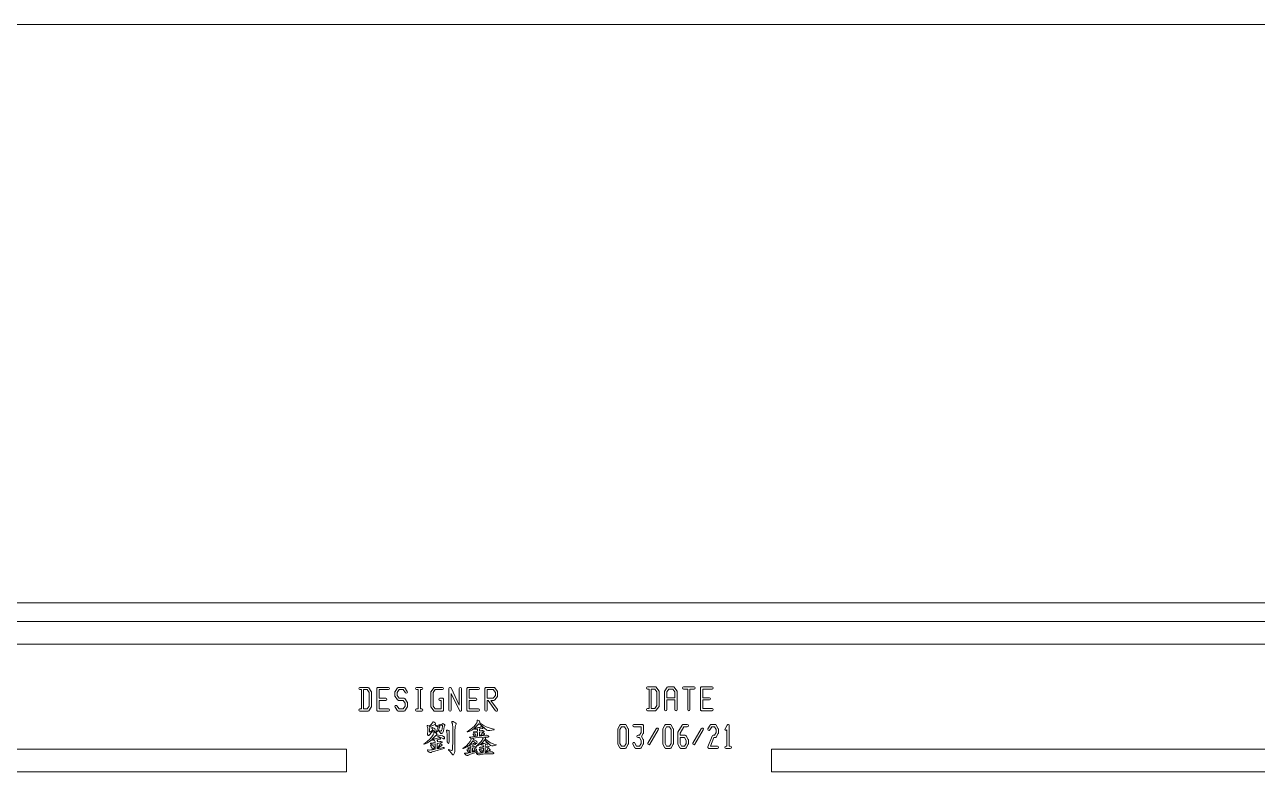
# Model space of a CAD drawing. Extents: x 2864 to 3941, y 2420 to 3182.
# Drawn here: x 3597.2 to 3679.3, y 3051.7 to 3101.9 of the extents above; entities that cross this region are included whole.
import ezdxf

# ---------------------------------------------------------------- set-up
doc = ezdxf.new("R2010")
doc.units = 0
doc.layers.get('0').update_dxf_attribs({"lineweight": 0})

msp = doc.modelspace()

# ---------------------------------------------------------------- linework, layer by layer
for p, q in [((3623.485, 3056.218), (3623.658, 3056.218)), ((3644.059, 3053.743), (3644.199, 3053.743))]:
    msp.add_line(p, q)
at = {"linetype": 'Continuous'}
for points in [[(3778.202, 2664.943), (3778.202, 2860.243), (3779.202, 2860.243, 1), (3779.202, 2860.643), (3778.202, 2860.643), (3778.202, 3063.443), (3778.202, 3080.243), (3779.202, 3080.243, 1), (3779.202, 3080.643), (3778.202, 3080.643), (3778.202, 3101.943), (3765.202, 3101.943), (3511.202, 3101.943), (3498.202, 3101.943), (3498.202, 3080.643), (3497.202, 3080.643, 1), (3497.202, 3080.243), (3498.202, 3080.243), (3498.202, 3063.443)], [(3511.202, 3063.443), (3765.202, 3063.443), (3765.202, 3060.693, 0.414215), (3763.952, 3059.443, 0.414215), (3765.202, 3058.193), (3765.202, 3053.437, -0.044688), (3765.702, 3053.034), (3765.702, 3047.853, -0.044688), (3765.202, 3047.45), (3765.202, 2863.437, -0.044688), (3765.702, 2863.034), (3765.702, 2857.853, -0.044688), (3765.202, 2857.45), (3765.202, 2673.437, -0.044688)], [(3620.307, 3056.533), (3620.307, 3057.493, 0.159331), (3620.293, 3057.537), (3620.119, 3057.777, 0.241867), (3620.058, 3057.808), (3619.711, 3057.808), (3619.537, 3057.808, 1), (3619.537, 3057.658), (3619.636, 3057.658), (3619.636, 3056.368), (3619.537, 3056.368, 1), (3619.537, 3056.218), (3619.711, 3056.218)], [(3621.432, 3056.218, 1), (3621.432, 3056.368), (3620.812, 3056.368), (3620.812, 3056.938), (3621.258, 3056.938, 1), (3621.258, 3057.088), (3620.812, 3057.088), (3620.812, 3057.658), (3621.432, 3057.658, 1), (3621.432, 3057.808), (3620.737, 3057.808, 0.414241), (3620.662, 3057.733), (3620.662, 3057.013)], [(3623.658, 3056.218, 1), (3623.658, 3056.368), (3623.56, 3056.368), (3623.56, 3057.658), (3623.658, 3057.658, 1), (3623.658, 3057.808), (3623.485, 3057.808), (3623.311, 3057.808, 1), (3623.311, 3057.658), (3623.41, 3057.658), (3623.41, 3056.368), (3623.311, 3056.368, 1), (3623.311, 3056.218), (3623.485, 3056.218)], [(3626.157, 3056.62), (3625.604, 3057.766, 0.798609), (3625.462, 3057.733), (3625.462, 3056.293, 1), (3625.612, 3056.293), (3625.612, 3057.405)], [(3625.612, 3057.405), (3626.165, 3056.26, 0.798609), (3626.307, 3056.293)], [(3626.307, 3056.293), (3626.307, 3057.733, 1), (3626.157, 3057.733), (3626.157, 3056.62)], [(3627.432, 3056.218, 1), (3627.432, 3056.368), (3626.812, 3056.368), (3626.812, 3056.938), (3627.258, 3056.938, 1), (3627.258, 3057.088), (3626.812, 3057.088), (3626.812, 3057.658), (3627.432, 3057.658, 1), (3627.432, 3057.808), (3626.737, 3057.808, 0.414241), (3626.662, 3057.733), (3626.662, 3057.013)], [(3628.707, 3057.253), (3628.707, 3057.493, 0.159331), (3628.693, 3057.537), (3628.519, 3057.777, 0.241867), (3628.458, 3057.808), (3627.937, 3057.808, 0.414241), (3627.862, 3057.733), (3627.862, 3057.013)], [(3628.258, 3056.938), (3628.458, 3056.938, 0.241871), (3628.519, 3056.969), (3628.693, 3057.209, 0.159337), (3628.707, 3057.253)], [(3639.463, 3056.566), (3639.463, 3057.526, 0.159331), (3639.449, 3057.571), (3639.275, 3057.81, 0.241867), (3639.214, 3057.841), (3638.867, 3057.841), (3638.693, 3057.841, 1), (3638.693, 3057.691), (3638.792, 3057.691), (3638.792, 3056.401), (3638.693, 3056.401, 1), (3638.693, 3056.251), (3638.867, 3056.251)], [(3640.663, 3056.326), (3640.663, 3057.046), (3640.663, 3057.526, 0.159331), (3640.649, 3057.571), (3640.475, 3057.81, 0.241867), (3640.414, 3057.841), (3640.067, 3057.841, 0.241871), (3640.006, 3057.81), (3639.832, 3057.571, 0.159337), (3639.818, 3057.526), (3639.818, 3057.046)], [(3642.988, 3056.251, 1), (3642.988, 3056.401), (3642.368, 3056.401), (3642.368, 3056.971), (3642.814, 3056.971, 1), (3642.814, 3057.121), (3642.368, 3057.121), (3642.368, 3057.691), (3642.988, 3057.691, 1), (3642.988, 3057.841), (3642.293, 3057.841, 0.414241), (3642.218, 3057.766), (3642.218, 3057.046)], [(3619.711, 3056.218), (3620.058, 3056.218, 0.241871), (3620.119, 3056.249), (3620.293, 3056.488, 0.159337), (3620.307, 3056.533)], [(3620.662, 3057.013), (3620.662, 3056.293, 0.414241), (3620.737, 3056.218), (3621.432, 3056.218)], [(3626.662, 3057.013), (3626.662, 3056.293, 0.414241), (3626.737, 3056.218), (3627.432, 3056.218)], [(3627.862, 3057.013), (3627.862, 3056.293, 1), (3628.012, 3056.293), (3628.012, 3056.938), (3628.072, 3056.938), (3628.572, 3056.249, 1), (3628.693, 3056.337), (3628.258, 3056.938)], [(3638.867, 3056.251), (3639.214, 3056.251, 0.241871), (3639.275, 3056.282), (3639.449, 3056.522, 0.159337), (3639.463, 3056.566)], [(3639.818, 3057.046), (3639.818, 3056.326, 1), (3639.968, 3056.326), (3639.968, 3056.971), (3640.513, 3056.971), (3640.513, 3056.326, 1), (3640.663, 3056.326)], [(3642.218, 3057.046), (3642.218, 3056.326, 0.414241), (3642.293, 3056.251), (3642.988, 3056.251)], [(3624.57, 3055.359), (3624.57, 3055.393), (3624.54, 3055.436), (3624.476, 3055.485), (3624.429, 3055.511), (3624.406, 3055.511), (3624.39, 3055.499, -0.089147), (3624.265, 3055.322), (3624.231, 3055.286), (3624.153, 3055.223), (3624.112, 3055.249), (3624.068, 3055.263), (3624.028, 3055.263), (3624.011, 3055.249), (3624.011, 3055.236), (3624.012, 3055.226), (3624.021, 3055.203), (3624.04, 3055.168), (3624.053, 3055.099), (3624.051, 3054.854), (3624.041, 3054.763), (3624.037, 3054.755, 0.14335), (3624.027, 3054.71), (3624.041, 3054.667, 0.049837), (3624.064, 3054.623), (3624.089, 3054.606), (3624.116, 3054.606), (3624.148, 3054.631), (3624.166, 3054.656), (3624.425, 3054.94)], [(3627.491, 3055.437), (3627.523, 3055.475), (3627.531, 3055.489), (3627.531, 3055.512, 0.191407), (3627.383, 3055.621), (3627.366, 3055.621), (3627.349, 3055.593), (3627.349, 3055.523), (3627.328, 3055.453), (3627.26, 3055.35), (3627.134, 3055.209), (3626.955, 3055.048), (3626.774, 3054.913), (3626.684, 3054.866), (3626.674, 3054.858), (3626.674, 3054.85), (3626.683, 3054.845), (3626.725, 3054.845), (3626.847, 3054.892), (3627.023, 3054.983), (3627.15, 3055.076)], [(3624.626, 3054.654), (3624.64, 3054.661), (3624.657, 3054.678), (3624.657, 3054.709), (3624.608, 3054.765, 0.069742), (3624.497, 3054.825), (3624.468, 3054.825), (3624.452, 3054.802), (3624.452, 3054.735), (3624.416, 3054.641), (3624.321, 3054.507), (3624.192, 3054.36), (3624.044, 3054.224), (3623.888, 3054.102), (3623.811, 3054.051), (3623.796, 3054.044), (3623.782, 3054.033), (3623.782, 3054.024), (3623.79, 3054.02), (3623.816, 3054.02), (3623.889, 3054.046), (3624.027, 3054.111), (3624.173, 3054.201), (3624.316, 3054.319), (3624.346, 3054.348)], [(3624.425, 3054.94), (3624.452, 3054.9), (3624.471, 3054.882), (3624.481, 3054.875), (3624.497, 3054.875, 0.222363), (3624.533, 3054.917), (3624.539, 3054.948, 0.219534), (3624.516, 3055.035, 0.087221), (3624.381, 3055.118, 0.08052), (3624.326, 3055.133), (3624.321, 3055.133), (3624.315, 3055.127), (3624.315, 3055.115), (3624.325, 3055.099), (3624.346, 3055.074), (3624.401, 3054.983), (3624.323, 3054.918), (3624.202, 3054.827), (3624.184, 3054.827), (3624.177, 3054.843), (3624.177, 3054.973), (3624.183, 3055.15, 0.042622), (3624.184, 3055.186), (3624.24, 3055.209), (3624.334, 3055.254), (3624.482, 3055.317, 0.051164), (3624.547, 3055.337), (3624.57, 3055.359)], [(3625.202, 3055.284), (3625.202, 3055.303), (3625.17, 3055.336, 0.039531), (3625.067, 3055.391), (3625.058, 3055.391), (3625.046, 3055.387), (3624.996, 3055.365), (3624.881, 3055.33), (3624.737, 3055.295), (3624.632, 3055.274), (3624.583, 3055.273), (3624.568, 3055.267), (3624.564, 3055.261), (3624.564, 3055.255), (3624.583, 3055.237), (3624.602, 3055.225, 0.271904), (3624.702, 3055.209), (3624.752, 3055.232)], [(3624.752, 3055.232), (3624.752, 3055.224), (3624.743, 3055.165), (3624.734, 3055.132, -0.084164), (3624.665, 3054.95, -0.084457), (3624.576, 3054.813), (3624.573, 3054.81), (3624.569, 3054.804), (3624.569, 3054.798), (3624.577, 3054.795), (3624.601, 3054.795), (3624.644, 3054.818), (3624.669, 3054.841, 0.107397), (3624.762, 3054.965), (3624.783, 3055.002), (3624.817, 3055.087), (3624.829, 3055.135), (3624.844, 3055.167, 0.138656), (3624.852, 3055.193), (3624.852, 3055.211), (3624.838, 3055.236), (3624.817, 3055.257)], [(3624.817, 3055.257), (3624.871, 3055.273), (3624.963, 3055.294), (3625.01, 3055.294), (3625.039, 3055.272, -0.066167), (3625.02, 3055.086), (3625.008, 3055.024), (3624.979, 3054.939), (3624.957, 3054.905), (3624.942, 3054.893), (3624.917, 3054.893), (3624.793, 3054.925), (3624.79, 3054.925), (3624.787, 3054.92), (3624.787, 3054.916, -0.063091), (3624.898, 3054.768), (3624.909, 3054.747), (3624.931, 3054.726, 0.178364), (3625, 3054.749), (3625.029, 3054.767), (3625.076, 3054.836), (3625.107, 3054.922), (3625.133, 3055.052), (3625.156, 3055.188), (3625.174, 3055.244), (3625.193, 3055.269), (3625.202, 3055.284)], [(3627.498, 3054.905), (3627.504, 3055.036), (3627.551, 3055.044), (3627.697, 3055.074), (3627.715, 3055.082), (3627.731, 3055.086), (3627.747, 3055.097), (3627.747, 3055.117), (3627.728, 3055.137), (3627.709, 3055.146, 0.211146), (3627.599, 3055.17, -0.049631), (3627.44, 3055.127, -0.033993), (3627.197, 3055.086), (3627.173, 3055.085), (3627.155, 3055.079)], [(3627.829, 3054.489), (3628.078, 3054.498), (3628.113, 3054.511), (3628.115, 3054.536), (3628.076, 3054.573), (3628.038, 3054.597), (3627.97, 3054.62), (3627.948, 3054.62), (3627.493, 3054.563), (3627.496, 3054.813), (3627.695, 3054.84, 0.079221), (3627.77, 3054.852), (3627.806, 3054.872), (3627.806, 3054.891), (3627.776, 3054.91, 0.060914), (3627.657, 3054.936), (3627.654, 3054.936), (3627.498, 3054.905)], [(3641.415, 3054.06), (3641.415, 3054.299, 0.13403), (3641.405, 3054.338), (3641.265, 3054.577, 0.267143), (3641.199, 3054.615), (3640.854, 3054.615), (3640.854, 3054.758), (3641.102, 3055.181), (3641.339, 3055.181, 1), (3641.339, 3055.334), (3641.059, 3055.334, 0.267143), (3640.993, 3055.296), (3640.712, 3054.817, 0.13403), (3640.702, 3054.778), (3640.702, 3054.539)], [(3643.415, 3054.779), (3643.415, 3055.018, 0.13403), (3643.405, 3055.057), (3643.265, 3055.296, 0.267143), (3643.199, 3055.334), (3642.918, 3055.334, 0.267143), (3642.852, 3055.296), (3642.712, 3055.057, 1), (3642.844, 3054.98), (3642.962, 3055.181), (3643.155, 3055.181), (3643.263, 3054.997), (3643.263, 3054.799), (3643.155, 3054.615), (3643.059, 3054.615, 0.310667), (3642.987, 3054.566), (3642.707, 3053.848, 0.529919), (3642.778, 3053.743), (3643.339, 3053.743, 1), (3643.339, 3053.896), (3642.889, 3053.896)], [(3642.889, 3053.896), (3643.111, 3054.462), (3643.199, 3054.462, 0.267143), (3643.265, 3054.5), (3643.405, 3054.74, 0.13403), (3643.415, 3054.779)], [(3644.199, 3053.743, 1), (3644.199, 3053.896), (3644.135, 3053.896), (3644.135, 3055.257, 0.76611), (3643.993, 3055.296), (3643.852, 3055.057, 0.97981), (3643.982, 3054.977), (3643.982, 3053.896), (3643.918, 3053.896, 1), (3643.918, 3053.743), (3644.059, 3053.743)], [(3624.346, 3054.348), (3624.346, 3054.335, 0.232894), (3624.443, 3054.29), (3624.496, 3054.29), (3624.496, 3054.288), (3624.505, 3054.273, -0.1893), (3624.537, 3054.189), (3624.539, 3054.139), (3624.424, 3054.116), (3624.299, 3054.098), (3624.263, 3054.096), (3624.226, 3054.08), (3624.226, 3054.057), (3624.25, 3054.04, 0.048017), (3624.327, 3054.023), (3624.377, 3054.023), (3624.541, 3054.048), (3624.551, 3053.685, -0.046266), (3624.174, 3053.631), (3624.072, 3053.643), (3624.046, 3053.643), (3624.027, 3053.63), (3624.027, 3053.604), (3624.066, 3053.556), (3624.14, 3053.489), (3624.195, 3053.46), (3624.23, 3053.46), (3624.273, 3053.475), (3624.301, 3053.49), (3624.349, 3053.509), (3624.516, 3053.562), (3624.516, 3053.564), (3625.121, 3053.73), (3625.161, 3053.756), (3625.161, 3053.787), (3625.129, 3053.803), (3625.086, 3053.803), (3624.926, 3053.764), (3624.674, 3053.71)], [(3624.66, 3054.311), (3624.723, 3054.321), (3624.864, 3054.352), (3624.882, 3054.359), (3624.897, 3054.363), (3624.912, 3054.375), (3624.912, 3054.394), (3624.895, 3054.412), (3624.878, 3054.419, 0.213554), (3624.779, 3054.441, -0.05091), (3624.625, 3054.398, -0.034871), (3624.391, 3054.357), (3624.368, 3054.356), (3624.347, 3054.35)], [(3625.165, 3054.411, 0.200236), (3625.13, 3054.526), (3625.103, 3054.546), (3625.036, 3054.575), (3624.905, 3054.607), (3624.626, 3054.654)], [(3624.674, 3053.71), (3624.69, 3054.077), (3624.896, 3054.113, 0.065474), (3624.975, 3054.126), (3625.012, 3054.146), (3625.012, 3054.165), (3624.982, 3054.184, 0.060869), (3624.863, 3054.21), (3624.859, 3054.21), (3624.695, 3054.172)], [(3626.953, 3054.418), (3626.949, 3054.412), (3626.949, 3054.35), (3626.932, 3054.287), (3626.876, 3054.195), (3626.773, 3054.067), (3626.627, 3053.923), (3626.479, 3053.802), (3626.406, 3053.76), (3626.397, 3053.753), (3626.397, 3053.746), (3626.406, 3053.741), (3626.441, 3053.741), (3626.543, 3053.783), (3626.69, 3053.865), (3626.779, 3053.935), (3626.783, 3053.932), (3626.818, 3053.92), (3626.853, 3053.916), (3626.888, 3053.916), (3626.92, 3053.922), (3626.927, 3053.812), (3626.788, 3053.784), (3626.755, 3053.783), (3626.722, 3053.769), (3626.722, 3053.748), (3626.743, 3053.733), (3626.778, 3053.722, 0.087321), (3626.931, 3053.73), (3626.931, 3053.602), (3626.924, 3053.467), (3626.714, 3053.43, -0.076005), (3626.61, 3053.428), (3626.545, 3053.436), (3626.521, 3053.436), (3626.504, 3053.423), (3626.504, 3053.4), (3626.54, 3053.355), (3626.608, 3053.294), (3626.658, 3053.266), (3626.688, 3053.266), (3626.718, 3053.279), (3626.738, 3053.292, -0.035656), (3626.89, 3053.351), (3626.89, 3053.352), (3627.32, 3053.489), (3627.349, 3053.51), (3627.349, 3053.536), (3627.322, 3053.55), (3627.287, 3053.55), (3627.041, 3053.492)], [(3626.839, 3053.986), (3626.945, 3054.101), (3627.067, 3054.256), (3627.158, 3054.167, 0.102771), (3627.254, 3054.083), (3627.266, 3054.076), (3627.283, 3054.069), (3627.301, 3054.069, 0.221834), (3627.333, 3054.108, 0.206314), (3627.329, 3054.193), (3627.304, 3054.22), (3627.247, 3054.253, 0.03739), (3627.103, 3054.303)], [(3627.046, 3053.842), (3627.051, 3053.956), (3627.086, 3053.966), (3627.207, 3053.992), (3627.239, 3054.01), (3627.239, 3054.028), (3627.212, 3054.044), (3627.185, 3054.054), (3627.115, 3054.067), (3627.104, 3054.067), (3627.068, 3054.056, -0.047342), (3626.839, 3053.986)], [(3627.041, 3053.492), (3627.044, 3053.754), (3627.186, 3053.782, 0.054654), (3627.246, 3053.793), (3627.279, 3053.811), (3627.279, 3053.829), (3627.252, 3053.845), (3627.225, 3053.855), (3627.155, 3053.869, 0.028014), (3627.046, 3053.842)], [(3627.735, 3054.485, -0.187375), (3627.708, 3054.356), (3627.676, 3054.298), (3627.594, 3054.187), (3627.476, 3054.061), (3627.358, 3053.955), (3627.299, 3053.918), (3627.292, 3053.912), (3627.292, 3053.905), (3627.301, 3053.9), (3627.332, 3053.9), (3627.418, 3053.936), (3627.542, 3054.007), (3627.561, 3054.023), (3627.573, 3054.009), (3627.602, 3053.99), (3627.655, 3053.982), (3627.719, 3053.982), (3627.749, 3053.985), (3627.757, 3053.855), (3627.675, 3053.841), (3627.545, 3053.828), (3627.508, 3053.812), (3627.508, 3053.789), (3627.531, 3053.772), (3627.57, 3053.759), (3627.609, 3053.754), (3627.652, 3053.754), (3627.761, 3053.766), (3627.762, 3053.616), (3627.754, 3053.46), (3627.688, 3053.454), (3627.567, 3053.435), (3627.436, 3053.425), (3627.322, 3053.422), (3627.299, 3053.408), (3627.299, 3053.387), (3627.335, 3053.361), (3627.371, 3053.345, 0.139727), (3627.478, 3053.316), (3627.505, 3053.322, -0.061797), (3627.827, 3053.373), (3628.082, 3053.388), (3628.41, 3053.384), (3628.463, 3053.399), (3628.463, 3053.431, 0.148157), (3628.342, 3053.506), (3628.291, 3053.522), (3628.278, 3053.522), (3628.185, 3053.504, -0.030469), (3627.881, 3053.471), (3627.884, 3053.785), (3628.049, 3053.807, 0.126478), (3628.154, 3053.837), (3628.154, 3053.857), (3628.124, 3053.876, 0.060867), (3628.005, 3053.901), (3628.003, 3053.901), (3627.887, 3053.879)], [(3627.887, 3053.879), (3627.892, 3054.003), (3628.041, 3054.03), (3628.057, 3054.036), (3628.071, 3054.039), (3628.085, 3054.048), (3628.085, 3054.065), (3628.068, 3054.084), (3628.051, 3054.091, 0.208295), (3627.953, 3054.114, -0.045881), (3627.813, 3054.079, -0.032472), (3627.59, 3054.046)], [(3640.702, 3054.539), (3640.702, 3054.06, 0.13403), (3640.712, 3054.021), (3640.852, 3053.781, 0.267143), (3640.918, 3053.743), (3641.199, 3053.743, 0.267143), (3641.265, 3053.781), (3641.405, 3054.021, 0.13403), (3641.415, 3054.06)]]:
    msp.add_lwpolyline(points, format="xyb", dxfattribs=at)
for points in [[(3756.104, 3060.693), (3756.104, 3062.193), (3518.202, 3062.193), (3518.202, 3060.693)], [(3620.157, 3056.557), (3620.02, 3056.368), (3619.786, 3056.368), (3619.786, 3057.658), (3620.02, 3057.658), (3620.157, 3057.469)], [(3628.557, 3057.277), (3628.42, 3057.088), (3628.012, 3057.088), (3628.012, 3057.658), (3628.42, 3057.658), (3628.557, 3057.469)], [(3639.313, 3056.59), (3639.176, 3056.401), (3638.942, 3056.401), (3638.942, 3057.691), (3639.176, 3057.691), (3639.313, 3057.502)], [(3640.513, 3057.121), (3639.968, 3057.121), (3639.968, 3057.502), (3640.105, 3057.691), (3640.376, 3057.691), (3640.513, 3057.502)], [(3637.263, 3054.08), (3637.155, 3053.896), (3636.962, 3053.896), (3636.854, 3054.08), (3636.854, 3054.997), (3636.962, 3055.181), (3637.155, 3055.181), (3637.263, 3054.997)], [(3640.263, 3054.08), (3640.155, 3053.896), (3639.962, 3053.896), (3639.854, 3054.08), (3639.854, 3054.997), (3639.962, 3055.181), (3640.155, 3055.181), (3640.263, 3054.997)], [(3624.471, 3053.751), (3624.471, 3053.822), (3624.453, 3053.871), (3624.436, 3053.89), (3624.416, 3053.905), (3624.356, 3053.934), (3624.3, 3053.953), (3624.27, 3053.96), (3624.248, 3053.96), (3624.238, 3053.951), (3624.236, 3053.941), (3624.236, 3053.938), (3624.284, 3053.849), (3624.343, 3053.757), (3624.375, 3053.723), (3624.395, 3053.711), (3624.438, 3053.711)], [(3641.263, 3054.08), (3641.155, 3053.896), (3640.962, 3053.896), (3640.854, 3054.08), (3640.854, 3054.462), (3641.155, 3054.462), (3641.263, 3054.278)], [(3618.645, 3052.193), (3618.645, 3053.693), (3589.785, 3053.693), (3589.785, 3052.193)], [(3626.844, 3053.524), (3626.844, 3053.574), (3626.831, 3053.602), (3626.818, 3053.612), (3626.803, 3053.621), (3626.716, 3053.648), (3626.693, 3053.652), (3626.676, 3053.652), (3626.668, 3053.644), (3626.666, 3053.637), (3626.666, 3053.634), (3626.67, 3053.628), (3626.746, 3053.521), (3626.769, 3053.5), (3626.785, 3053.493), (3626.818, 3053.493)], [(3627.673, 3053.532), (3627.673, 3053.592), (3627.658, 3053.624), (3627.644, 3053.636), (3627.628, 3053.646), (3627.534, 3053.677), (3627.509, 3053.681), (3627.49, 3053.681), (3627.48, 3053.672), (3627.478, 3053.663), (3627.478, 3053.66), (3627.514, 3053.595), (3627.56, 3053.527), (3627.584, 3053.501), (3627.6, 3053.493), (3627.64, 3053.493)], [(3709.718, 3052.193), (3709.718, 3053.693), (3646.951, 3053.693), (3646.951, 3052.193)]]:
    msp.add_lwpolyline(points, close=True, dxfattribs=at)
for points in [[(3622.707, 3056.533), (3622.707, 3056.773, 0.159339), (3622.693, 3056.817), (3622.519, 3057.056, 0.241867), (3622.458, 3057.088), (3622.149, 3057.088), (3622.012, 3057.277), (3622.012, 3057.469), (3622.149, 3057.658), (3622.42, 3057.658), (3622.572, 3057.449, 1), (3622.693, 3057.537), (3622.519, 3057.777, 0.241867), (3622.458, 3057.808), (3622.111, 3057.808, 0.241871), (3622.05, 3057.777), (3621.876, 3057.537, 0.159337), (3621.862, 3057.493), (3621.862, 3057.253, 0.159331), (3621.876, 3057.209), (3622.05, 3056.969, 0.241867), (3622.111, 3056.938), (3622.42, 3056.938), (3622.557, 3056.748), (3622.557, 3056.557), (3622.42, 3056.368), (3622.149, 3056.368), (3621.998, 3056.577, 1), (3621.876, 3056.489), (3622.05, 3056.249, 0.241867), (3622.111, 3056.218), (3622.458, 3056.218, 0.241871), (3622.519, 3056.249), (3622.693, 3056.488, 0.159337)], [(3625.107, 3056.293), (3625.107, 3057.013, 0.414241), (3625.032, 3057.088), (3624.858, 3057.088, 1), (3624.858, 3056.938), (3624.957, 3056.938), (3624.957, 3056.368), (3624.549, 3056.368), (3624.412, 3056.557), (3624.412, 3057.469), (3624.549, 3057.658), (3625.032, 3057.658, 1), (3625.032, 3057.808), (3624.511, 3057.808, 0.241871), (3624.45, 3057.777), (3624.276, 3057.537, 0.159337), (3624.262, 3057.493), (3624.262, 3056.533, 0.159331), (3624.276, 3056.488), (3624.45, 3056.249, 0.241867), (3624.511, 3056.218), (3625.032, 3056.218, 0.414241)], [(3641.788, 3057.691, 1), (3641.788, 3057.841), (3641.441, 3057.841), (3641.093, 3057.841, 1), (3641.093, 3057.691), (3641.366, 3057.691), (3641.366, 3056.326, 1), (3641.516, 3056.326), (3641.516, 3057.691)], [(3625.952, 3055.395), (3625.91, 3055.445), (3625.814, 3055.501), (3625.738, 3055.531), (3625.689, 3055.531), (3625.663, 3055.504), (3625.663, 3055.478, 0.02856), (3625.681, 3055.404), (3625.692, 3055.384), (3625.709, 3055.305), (3625.723, 3055.17), (3625.729, 3054.944), (3625.729, 3054.547), (3625.72, 3054.1), (3625.712, 3053.901), (3625.693, 3053.676), (3625.683, 3053.627), (3625.664, 3053.607), (3625.627, 3053.607), (3625.528, 3053.639), (3625.449, 3053.672), (3625.439, 3053.672), (3625.428, 3053.663), (3625.428, 3053.649), (3625.446, 3053.628), (3625.512, 3053.573), (3625.616, 3053.454), (3625.694, 3053.345), (3625.731, 3053.313), (3625.759, 3053.313), (3625.792, 3053.353), (3625.839, 3053.437), (3625.864, 3053.533), (3625.864, 3053.657), (3625.852, 3053.886), (3625.852, 3054.48), (3625.866, 3054.919), (3625.886, 3055.157), (3625.909, 3055.274), (3625.927, 3055.316, 0.172222)], [(3625.483, 3054.891), (3625.482, 3054.906), (3625.451, 3054.933, 0.056341), (3625.338, 3054.964), (3625.324, 3054.964), (3625.311, 3054.946), (3625.311, 3054.919), (3625.314, 3054.898, -0.058535), (3625.343, 3054.703), (3625.355, 3054.435), (3625.352, 3054.244, 0.056023), (3625.346, 3054.188), (3625.358, 3054.155), (3625.383, 3054.107), (3625.406, 3054.079), (3625.428, 3054.079), (3625.446, 3054.098), (3625.453, 3054.116, 0.14449), (3625.476, 3054.197)], [(3627.265, 3054.586), (3627.265, 3054.641), (3627.251, 3054.664, 0.115719), (3627.172, 3054.693), (3627.102, 3054.706), (3627.082, 3054.706), (3627.072, 3054.696), (3627.07, 3054.687), (3627.07, 3054.685), (3627.074, 3054.678), (3627.152, 3054.575), (3627.176, 3054.554), (3627.192, 3054.547), (3627.232, 3054.547)], [(3627.828, 3054.685), (3627.828, 3054.707), (3627.805, 3054.739), (3627.758, 3054.776), (3627.722, 3054.795), (3627.707, 3054.795), (3627.7, 3054.788, -0.081098), (3627.641, 3054.684, -0.080052), (3627.561, 3054.605), (3627.558, 3054.601), (3627.558, 3054.592), (3627.563, 3054.586), (3627.578, 3054.586), (3627.778, 3054.663, 0.046542), (3627.815, 3054.674)], [(3637.415, 3054.06), (3637.415, 3055.018, 0.13403), (3637.405, 3055.057), (3637.265, 3055.296, 0.267143), (3637.199, 3055.334), (3636.918, 3055.334, 0.267143), (3636.852, 3055.296), (3636.712, 3055.057, 0.13403), (3636.702, 3055.018), (3636.702, 3054.06, 0.13403), (3636.712, 3054.021), (3636.852, 3053.781, 0.267143), (3636.918, 3053.743), (3637.199, 3053.743, 0.267143), (3637.265, 3053.781), (3637.405, 3054.021, 0.13403)], [(3638.415, 3054.06), (3638.415, 3054.299, 0.13403), (3638.405, 3054.338), (3638.287, 3054.539), (3638.405, 3054.74, 0.13403), (3638.415, 3054.779), (3638.415, 3055.258, 0.414239), (3638.339, 3055.334), (3637.778, 3055.334, 1), (3637.778, 3055.181), (3638.263, 3055.181), (3638.263, 3054.799), (3638.155, 3054.615), (3638.059, 3054.615, 1), (3638.059, 3054.462), (3638.155, 3054.462), (3638.263, 3054.278), (3638.263, 3054.08), (3638.155, 3053.896), (3637.962, 3053.896), (3637.844, 3054.098, 1), (3637.712, 3054.021), (3637.852, 3053.781, 0.267143), (3637.918, 3053.743), (3638.199, 3053.743, 0.267143), (3638.265, 3053.781), (3638.405, 3054.021, 0.13403)], [(3639.405, 3054.98, 1), (3639.273, 3055.057), (3638.712, 3054.098, 1), (3638.844, 3054.021)], [(3640.415, 3054.06), (3640.415, 3055.018, 0.13403), (3640.405, 3055.057), (3640.265, 3055.296, 0.267143), (3640.199, 3055.334), (3639.918, 3055.334, 0.267143), (3639.852, 3055.296), (3639.712, 3055.057, 0.13403), (3639.702, 3055.018), (3639.702, 3054.06, 0.13403), (3639.712, 3054.021), (3639.852, 3053.781, 0.267143), (3639.918, 3053.743), (3640.199, 3053.743, 0.267143), (3640.265, 3053.781), (3640.405, 3054.021, 0.13403)], [(3642.405, 3054.98, 1), (3642.273, 3055.057), (3641.712, 3054.098, 1), (3641.844, 3054.021)], [(3625.009, 3053.95), (3625.009, 3053.966, 0.113427), (3624.899, 3054.049), (3624.886, 3054.049), (3624.879, 3054.04, -0.085688), (3624.816, 3053.914, -0.039592), (3624.735, 3053.8), (3624.731, 3053.796), (3624.727, 3053.791), (3624.727, 3053.785), (3624.73, 3053.781, 0.17648), (3624.761, 3053.789), (3624.953, 3053.904), (3624.989, 3053.93), (3624.999, 3053.936)], [(3627.293, 3053.642), (3627.293, 3053.662), (3627.273, 3053.691), (3627.23, 3053.724), (3627.199, 3053.741), (3627.187, 3053.741), (3627.182, 3053.734, -0.062166), (3627.146, 3053.635, -0.07057), (3627.098, 3053.56), (3627.095, 3053.559), (3627.092, 3053.555), (3627.092, 3053.547), (3627.096, 3053.542), (3627.108, 3053.542), (3627.256, 3053.62, 0.058095), (3627.283, 3053.631)], [(3628.202, 3053.618), (3628.202, 3053.643), (3628.174, 3053.682), (3628.116, 3053.727), (3628.073, 3053.751), (3628.056, 3053.751), (3628.051, 3053.743, -0.067508), (3628.003, 3053.631, -0.07415), (3627.942, 3053.546), (3627.938, 3053.545), (3627.934, 3053.54), (3627.934, 3053.529), (3627.94, 3053.522), (3627.956, 3053.522), (3628.153, 3053.597, 0.04599), (3628.189, 3053.607)]]:
    msp.add_lwpolyline(points, format="xyb", close=True, dxfattribs=at)
for points in [[(3627.15, 3055.076), (3627.15, 3055.063), (3627.167, 3055.043), (3627.2, 3055.022), (3627.258, 3055.013), (3627.33, 3055.013), (3627.362, 3055.017), (3627.371, 3054.883), (3627.273, 3054.867), (3627.127, 3054.852), (3627.09, 3054.836), (3627.09, 3054.813), (3627.114, 3054.796), (3627.152, 3054.783), (3627.191, 3054.779), (3627.238, 3054.779), (3627.374, 3054.794), (3627.374, 3054.69), (3627.367, 3054.549), (3626.884, 3054.5), (3626.863, 3054.496), (3626.842, 3054.486), (3626.842, 3054.472), (3626.87, 3054.45), (3626.898, 3054.438), (3626.922, 3054.426), (3626.953, 3054.418)], [(3627.155, 3055.079), (3627.188, 3055.104), (3627.33, 3055.246), (3627.448, 3055.384), (3627.499, 3055.358), (3627.535, 3055.334), (3627.652, 3055.246), (3627.832, 3055.093), (3627.998, 3054.962), (3628.055, 3054.937), (3628.11, 3054.925), (3628.178, 3054.925), (3628.327, 3054.951), (3628.454, 3054.982), (3628.473, 3054.997), (3628.473, 3055.012), (3628.453, 3055.021), (3628.288, 3055.063), (3628.076, 3055.126), (3627.946, 3055.179), (3627.749, 3055.29), (3627.551, 3055.414), (3627.491, 3055.437)], [(3624.347, 3054.35), (3624.476, 3054.482), (3624.585, 3054.613), (3624.766, 3054.536), (3624.849, 3054.492), (3625.004, 3054.419), (3625.075, 3054.392), (3625.099, 3054.388), (3625.137, 3054.388), (3625.165, 3054.411)], [(3624.695, 3054.172), (3624.702, 3054.213), (3624.706, 3054.224), (3624.71, 3054.245), (3624.71, 3054.27), (3624.685, 3054.298), (3624.661, 3054.31), (3624.66, 3054.311)], [(3627.033, 3054.417), (3627.424, 3054.463), (3627.735, 3054.485)], [(3627.103, 3054.303), (3627.106, 3054.306), (3627.113, 3054.318), (3627.113, 3054.34), (3627.073, 3054.387), (3627.033, 3054.417), (3627.033, 3054.417)], [(3627.59, 3054.046), (3627.657, 3054.101), (3627.713, 3054.159), (3627.83, 3054.303), (3628.238, 3053.941), (3628.25, 3053.937), (3628.264, 3053.928), (3628.318, 3053.92), (3628.404, 3053.92), (3628.51, 3053.935), (3628.596, 3053.957), (3628.622, 3053.97)], [(3627.88, 3054.372), (3627.887, 3054.381), (3627.893, 3054.388), (3627.899, 3054.398), (3627.899, 3054.419), (3627.859, 3054.467), (3627.829, 3054.489)], [(3628.622, 3053.97), (3628.622, 3053.98), (3628.602, 3053.989), (3628.463, 3054.03), (3628.291, 3054.094), (3628.239, 3054.124), (3628.177, 3054.152), (3628.003, 3054.273), (3627.891, 3054.365), (3627.882, 3054.371), (3627.88, 3054.372)]]:
    msp.add_lwpolyline(points, dxfattribs=at)

doc.saveas('drawing.dxf')
